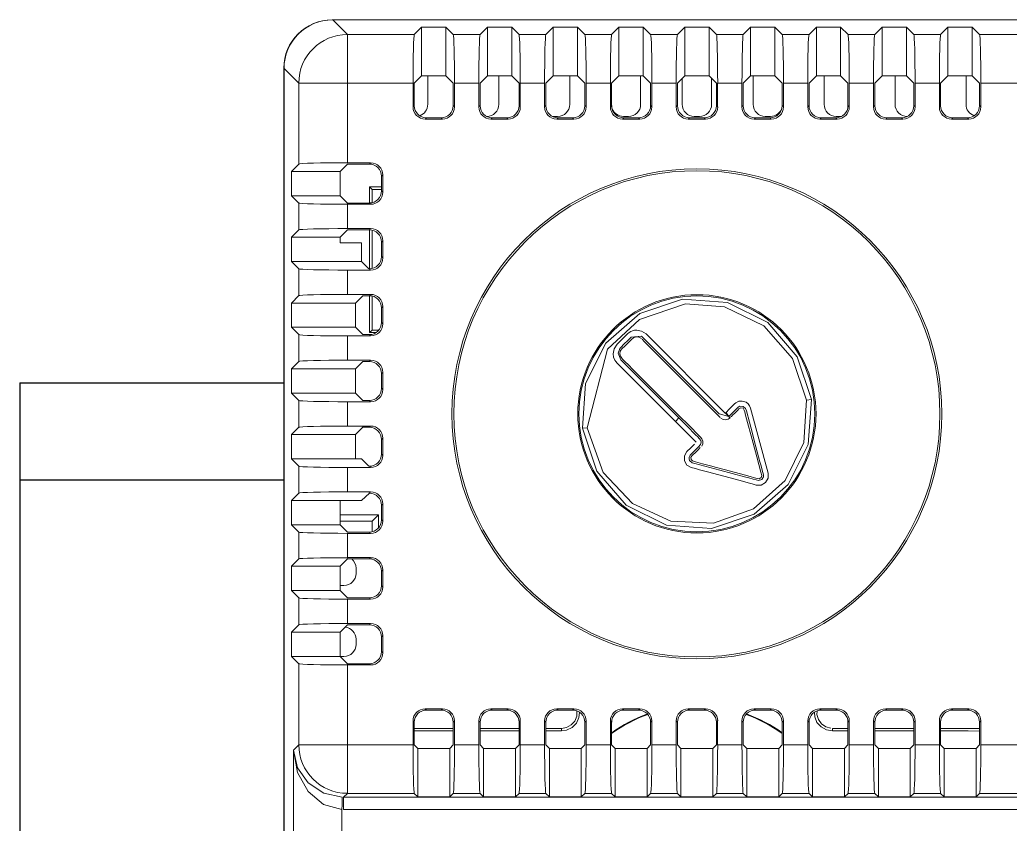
# Model space of a CAD drawing. Header units: millimetres. Extents: x -6000 to 26000, y -6000 to 26000.
# Drawn here: x 139.36 to 145.03, y -3657.71 to -3653.1 of the extents above; entities that cross this region are included whole.
import ezdxf

# ---------------------------------------------------------------- set-up
doc = ezdxf.new("R2010")
doc.units = ezdxf.units.MM
doc.header["$MEASUREMENT"] = 0
doc.layers.add('Чертеж и Рисунок_Ном._пера__21', color=7, linetype='Continuous', lineweight=30)
doc.layers.add('Чертеж и Рисунок_Ном._пера__7', color=7, linetype='Continuous', lineweight=15)

msp = doc.modelspace()

# ---------------------------------------------------------------- linework, layer by layer
at = {"layer": 'Чертеж и Рисунок_Ном._пера__21', "color": 7, "linetype": 'Continuous', "lineweight": 30}
for p, q in [((139.3572, -3655.1812), (140.8699, -3655.1812)), ((139.3572, -3655.1812), (139.3572, -3660.0497)), ((139.3572, -3655.7376), (140.8699, -3655.7376))]:
    msp.add_line(p, q, dxfattribs=at)
at = {"layer": 'Чертеж и Рисунок_Ном._пера__7', "color": 7, "linetype": 'Continuous', "lineweight": 15}
for p, q in [((141.148, -3653.1048), (141.1458, -3653.1048)), ((141.148, -3653.1048), (141.2319, -3653.1888)), ((145.3175, -3653.1048), (141.148, -3653.1048)), ((141.657, -3653.1467), (141.6149, -3653.1888)), ((141.657, -3653.1467), (141.657, -3653.4252)), ((141.657, -3653.1467), (141.7961, -3653.1467)), ((141.7961, -3653.4252), (141.7961, -3653.1467)), ((141.8382, -3653.1888), (141.7961, -3653.1467)), ((142.0335, -3653.1467), (141.9915, -3653.1888)), ((142.0335, -3653.1467), (142.0335, -3653.4252)), ((142.0335, -3653.1467), (142.1726, -3653.1467)), ((142.1726, -3653.4252), (142.1726, -3653.1467)), ((142.2147, -3653.1888), (142.1726, -3653.1467)), ((142.4101, -3653.1467), (142.368, -3653.1888)), ((142.4101, -3653.1467), (142.4101, -3653.4252)), ((142.4101, -3653.1467), (142.5492, -3653.1467)), ((142.5492, -3653.4252), (142.5492, -3653.1467)), ((142.5913, -3653.1888), (142.5492, -3653.1467)), ((142.7866, -3653.1467), (142.7446, -3653.1888)), ((142.7866, -3653.1467), (142.7866, -3653.4252)), ((142.7866, -3653.1467), (142.9257, -3653.1467)), ((142.9257, -3653.4252), (142.9257, -3653.1467)), ((142.9678, -3653.1888), (142.9257, -3653.1467)), ((143.1632, -3653.1467), (143.1211, -3653.1888)), ((143.1632, -3653.1467), (143.1632, -3653.4252)), ((143.1632, -3653.1467), (143.3023, -3653.1467)), ((143.3023, -3653.4252), (143.3023, -3653.1467)), ((143.3443, -3653.1888), (143.3023, -3653.1467)), ((143.5397, -3653.1467), (143.4977, -3653.1888)), ((143.5397, -3653.1467), (143.5397, -3653.4252)), ((143.5397, -3653.1467), (143.6788, -3653.1467)), ((143.6788, -3653.4252), (143.6788, -3653.1467)), ((143.7209, -3653.1888), (143.6788, -3653.1467)), ((143.9163, -3653.1467), (143.8742, -3653.1888)), ((143.9163, -3653.1467), (143.9163, -3653.4252)), ((143.9163, -3653.1467), (144.0554, -3653.1467)), ((144.0554, -3653.4252), (144.0554, -3653.1467)), ((144.0974, -3653.1888), (144.0554, -3653.1467)), ((144.2928, -3653.1467), (144.2508, -3653.1888)), ((144.2928, -3653.1467), (144.2928, -3653.4252)), ((144.2928, -3653.1467), (144.4319, -3653.1467)), ((144.4319, -3653.4252), (144.4319, -3653.1467)), ((144.474, -3653.1888), (144.4319, -3653.1467)), ((144.6694, -3653.1467), (144.6273, -3653.1888)), ((144.6694, -3653.1467), (144.6694, -3653.4252)), ((144.6694, -3653.1467), (144.8085, -3653.1467)), ((144.8085, -3653.4252), (144.8085, -3653.1467)), ((144.8505, -3653.1888), (144.8085, -3653.1467)), ((141.2319, -3653.1888), (141.2319, -3653.4669)), ((141.6149, -3653.1888), (141.2319, -3653.1888)), ((141.8382, -3653.1888), (141.9915, -3653.1888)), ((142.2147, -3653.1888), (142.368, -3653.1888)), ((142.5913, -3653.1888), (142.7446, -3653.1888)), ((142.9678, -3653.1888), (143.1211, -3653.1888)), ((143.3443, -3653.1888), (143.4977, -3653.1888)), ((143.7209, -3653.1888), (143.8742, -3653.1888)), ((144.0974, -3653.1888), (144.2508, -3653.1888)), ((144.474, -3653.1888), (144.6273, -3653.1888)), ((145.2335, -3653.1888), (144.8505, -3653.1888)), ((140.868, -3661.3121), (140.868, -3653.3827)), ((140.8699, -3653.3829), (140.9538, -3653.4669)), ((140.8699, -3653.3829), (140.8699, -3661.3082)), ((141.657, -3653.4252), (141.6151, -3653.4671)), ((141.657, -3653.4252), (141.7961, -3653.4252)), ((141.6925, -3653.5881), (141.6925, -3653.4252)), ((141.838, -3653.4671), (141.7961, -3653.4252)), ((142.0335, -3653.4252), (141.9917, -3653.4671)), ((142.0335, -3653.4252), (142.1726, -3653.4252)), ((142.0986, -3653.5881), (142.0986, -3653.4252)), ((142.2145, -3653.4671), (142.1726, -3653.4252)), ((142.4101, -3653.4252), (142.3682, -3653.4671)), ((142.4101, -3653.4252), (142.5492, -3653.4252)), ((142.5046, -3653.5881), (142.5046, -3653.4252)), ((142.5911, -3653.4671), (142.5492, -3653.4252)), ((142.7866, -3653.4252), (142.7447, -3653.4671)), ((142.7866, -3653.4252), (142.9257, -3653.4252)), ((142.9107, -3653.5881), (142.9107, -3653.4252)), ((142.9676, -3653.4671), (142.9257, -3653.4252)), ((143.1632, -3653.4252), (143.1213, -3653.4671)), ((143.1485, -3653.4399), (143.1485, -3653.5881)), ((143.1632, -3653.4252), (143.3023, -3653.4252)), ((143.3442, -3653.4671), (143.3023, -3653.4252)), ((143.3168, -3653.5881), (143.3168, -3653.4397)), ((143.5397, -3653.4252), (143.4978, -3653.4671)), ((143.5397, -3653.4252), (143.6788, -3653.4252)), ((143.5546, -3653.4252), (143.5546, -3653.5881)), ((143.7207, -3653.4671), (143.6788, -3653.4252)), ((143.9163, -3653.4252), (143.8744, -3653.4671)), ((143.9163, -3653.4252), (144.0554, -3653.4252)), ((143.9606, -3653.4252), (143.9606, -3653.5881)), ((144.0973, -3653.4671), (144.0554, -3653.4252)), ((144.2928, -3653.4252), (144.2509, -3653.4671)), ((144.2928, -3653.4252), (144.4319, -3653.4252)), ((144.3667, -3653.4252), (144.3667, -3653.5881)), ((144.4738, -3653.4671), (144.4319, -3653.4252)), ((144.6694, -3653.4252), (144.6275, -3653.4671)), ((144.6694, -3653.4252), (144.8085, -3653.4252)), ((144.7728, -3653.4252), (144.7728, -3653.5881)), ((144.8504, -3653.4671), (144.8085, -3653.4252)), ((140.9538, -3653.4669), (140.9538, -3653.9298)), ((140.9538, -3653.4669), (141.2319, -3653.4669)), ((141.6078, -3653.4669), (141.2319, -3653.4669)), ((141.2319, -3653.4669), (141.2319, -3653.9227)), ((141.6078, -3653.6029), (141.6078, -3653.4669)), ((141.6151, -3653.5957), (141.6151, -3653.4671)), ((141.838, -3653.4671), (141.838, -3653.5957)), ((141.8453, -3653.4669), (141.8453, -3653.6029)), ((141.8453, -3653.4669), (141.9844, -3653.4669)), ((141.9844, -3653.6029), (141.9844, -3653.4669)), ((141.9917, -3653.5957), (141.9917, -3653.4671)), ((142.2145, -3653.4671), (142.2145, -3653.5957)), ((142.2218, -3653.4669), (142.2218, -3653.6029)), ((142.2218, -3653.4669), (142.3609, -3653.4669)), ((142.3609, -3653.6029), (142.3609, -3653.4669)), ((142.3682, -3653.5957), (142.3682, -3653.4671)), ((142.5911, -3653.4671), (142.5911, -3653.5957)), ((142.5983, -3653.4669), (142.5983, -3653.6029)), ((142.5983, -3653.4669), (142.7375, -3653.4669)), ((142.7375, -3653.6029), (142.7375, -3653.4669)), ((142.7447, -3653.5957), (142.7447, -3653.4671)), ((142.9676, -3653.4671), (142.9676, -3653.5957)), ((142.9749, -3653.4669), (142.9749, -3653.6029)), ((142.9749, -3653.4669), (143.114, -3653.4669)), ((143.114, -3653.6029), (143.114, -3653.4669)), ((143.1213, -3653.5957), (143.1213, -3653.4671)), ((143.3442, -3653.4671), (143.3442, -3653.5957)), ((143.3514, -3653.4669), (143.3514, -3653.6029)), ((143.3514, -3653.4669), (143.4906, -3653.4669)), ((143.4906, -3653.6029), (143.4906, -3653.4669)), ((143.4978, -3653.5957), (143.4978, -3653.4671)), ((143.7207, -3653.4671), (143.7207, -3653.5957)), ((143.728, -3653.4669), (143.728, -3653.6029)), ((143.728, -3653.4669), (143.8671, -3653.4669)), ((143.8671, -3653.6029), (143.8671, -3653.4669)), ((143.8744, -3653.5957), (143.8744, -3653.4671)), ((144.0973, -3653.4671), (144.0973, -3653.5957)), ((144.1045, -3653.4669), (144.1045, -3653.6029)), ((144.1045, -3653.4669), (144.2437, -3653.4669)), ((144.2437, -3653.6029), (144.2437, -3653.4669)), ((144.2509, -3653.5957), (144.2509, -3653.4671)), ((144.4738, -3653.4671), (144.4738, -3653.5957)), ((144.4811, -3653.4669), (144.4811, -3653.6029)), ((144.4811, -3653.4669), (144.6202, -3653.4669)), ((144.6202, -3653.6029), (144.6202, -3653.4669)), ((144.6275, -3653.5957), (144.6275, -3653.4671)), ((144.8504, -3653.4671), (144.8504, -3653.5957)), ((145.2335, -3653.4669), (144.8576, -3653.4669)), ((144.8576, -3653.4669), (144.8576, -3653.6029)), ((141.6151, -3653.5957), (141.6078, -3653.6029)), ((141.8453, -3653.6029), (141.838, -3653.5957)), ((141.9917, -3653.5957), (141.9844, -3653.6029)), ((142.2218, -3653.6029), (142.2145, -3653.5957)), ((142.3682, -3653.5957), (142.3609, -3653.6029)), ((142.5983, -3653.6029), (142.5911, -3653.5957)), ((142.7447, -3653.5957), (142.7375, -3653.6029)), ((142.9749, -3653.6029), (142.9676, -3653.5957)), ((143.1213, -3653.5957), (143.114, -3653.6029)), ((143.3514, -3653.6029), (143.3442, -3653.5957)), ((143.4978, -3653.5957), (143.4906, -3653.6029)), ((143.728, -3653.6029), (143.7207, -3653.5957)), ((143.8744, -3653.5957), (143.8671, -3653.6029)), ((144.1045, -3653.6029), (144.0973, -3653.5957)), ((144.2509, -3653.5957), (144.2437, -3653.6029)), ((144.4811, -3653.6029), (144.4738, -3653.5957)), ((144.6275, -3653.5957), (144.6202, -3653.6029)), ((144.8576, -3653.6029), (144.8504, -3653.5957)), ((141.6846, -3653.6652), (141.6774, -3653.6725)), ((141.7685, -3653.6652), (141.6846, -3653.6652)), ((141.7757, -3653.6725), (141.7685, -3653.6652)), ((142.0612, -3653.6652), (142.0539, -3653.6725)), ((142.145, -3653.6652), (142.0612, -3653.6652)), ((142.1523, -3653.6725), (142.145, -3653.6652)), ((142.4061, -3653.6576), (142.4352, -3653.6576)), ((142.4377, -3653.6652), (142.4305, -3653.6725)), ((142.5215, -3653.6652), (142.4377, -3653.6652)), ((142.5288, -3653.6725), (142.5215, -3653.6652)), ((142.8143, -3653.6652), (142.807, -3653.6725)), ((142.8119, -3653.6576), (142.8412, -3653.6576)), ((142.8981, -3653.6652), (142.8143, -3653.6652)), ((142.9054, -3653.6725), (142.8981, -3653.6652)), ((143.1908, -3653.6652), (143.1835, -3653.6725)), ((143.2746, -3653.6652), (143.1908, -3653.6652)), ((143.218, -3653.6576), (143.2473, -3653.6576)), ((143.2819, -3653.6725), (143.2746, -3653.6652)), ((143.5674, -3653.6652), (143.5601, -3653.6725)), ((143.6512, -3653.6652), (143.5674, -3653.6652)), ((143.624, -3653.6576), (143.6534, -3653.6576)), ((143.6585, -3653.6725), (143.6512, -3653.6652)), ((143.9439, -3653.6652), (143.9366, -3653.6725)), ((144.0277, -3653.6652), (143.9439, -3653.6652)), ((144.035, -3653.6725), (144.0277, -3653.6652)), ((144.0301, -3653.6576), (144.0593, -3653.6576)), ((144.3205, -3653.6652), (144.3132, -3653.6725)), ((144.4043, -3653.6652), (144.3205, -3653.6652)), ((144.4116, -3653.6725), (144.4043, -3653.6652)), ((144.697, -3653.6652), (144.6897, -3653.6725)), ((144.7808, -3653.6652), (144.697, -3653.6652)), ((144.7881, -3653.6725), (144.7808, -3653.6652)), ((141.7757, -3653.6725), (141.6774, -3653.6725)), ((142.1523, -3653.6725), (142.0539, -3653.6725)), ((142.5288, -3653.6725), (142.4305, -3653.6725)), ((142.9054, -3653.6725), (142.807, -3653.6725)), ((143.2819, -3653.6725), (143.1835, -3653.6725)), ((143.6585, -3653.6725), (143.5601, -3653.6725)), ((144.035, -3653.6725), (143.9366, -3653.6725)), ((144.4116, -3653.6725), (144.3132, -3653.6725)), ((144.7881, -3653.6725), (144.6897, -3653.6725)), ((140.9538, -3653.9298), (140.9117, -3653.9719)), ((141.2331, -3653.93), (141.1908, -3653.9719)), ((141.2319, -3653.9227), (141.3652, -3653.9227)), ((141.2331, -3653.93), (141.358, -3653.93)), ((141.3652, -3653.9227), (141.358, -3653.93)), ((141.1908, -3653.9719), (140.9117, -3653.9719)), ((140.9117, -3654.111), (140.9117, -3653.9719)), ((141.1908, -3654.111), (141.1908, -3653.9719)), ((141.4348, -3653.9922), (141.4275, -3653.9995)), ((141.4275, -3653.9995), (141.4275, -3654.0833)), ((141.4348, -3653.9922), (141.4348, -3654.0906)), ((141.3585, -3654.0605), (141.4275, -3654.0605)), ((141.3585, -3654.1529), (141.3585, -3654.0605)), ((141.3731, -3654.075), (141.3585, -3654.0605)), ((140.9117, -3654.111), (140.9538, -3654.153)), ((140.9117, -3654.111), (141.1908, -3654.111)), ((141.1908, -3654.111), (141.2331, -3654.1529)), ((141.4275, -3654.075), (141.3731, -3654.075)), ((141.3731, -3654.075), (141.3731, -3654.1512)), ((141.4275, -3654.0833), (141.4348, -3654.0906)), ((140.9538, -3654.3064), (140.9538, -3654.153)), ((141.2319, -3654.2993), (141.2319, -3654.1601)), ((141.3652, -3654.1601), (141.2319, -3654.1601)), ((141.358, -3654.1529), (141.2331, -3654.1529)), ((141.358, -3654.1529), (141.3652, -3654.1601)), ((140.9538, -3654.3064), (140.9117, -3654.3484)), ((141.1908, -3654.3484), (140.9117, -3654.3484)), ((140.9117, -3654.4875), (140.9117, -3654.3484)), ((141.2331, -3654.3065), (141.1908, -3654.3484)), ((141.1908, -3654.3484), (141.1908, -3654.3806)), ((141.2319, -3654.2993), (141.3652, -3654.2993)), ((141.2331, -3654.3065), (141.358, -3654.3065)), ((141.3652, -3654.2993), (141.358, -3654.3065)), ((141.3585, -3654.5294), (141.3585, -3654.3065)), ((141.3731, -3654.3082), (141.3731, -3654.5278)), ((141.1908, -3654.3806), (141.3132, -3654.3806)), ((141.3132, -3654.4875), (141.3132, -3654.3806)), ((141.4348, -3654.3688), (141.4275, -3654.3761)), ((141.4275, -3654.3761), (141.4275, -3654.4599)), ((141.4348, -3654.3688), (141.4348, -3654.4672)), ((141.4275, -3654.4599), (141.4348, -3654.4672)), ((140.9117, -3654.4875), (140.9538, -3654.5296)), ((140.9117, -3654.4875), (141.3132, -3654.4875)), ((141.3132, -3654.4875), (141.3556, -3654.5294)), ((140.9538, -3654.6829), (140.9538, -3654.5296)), ((141.2319, -3654.6758), (141.2319, -3654.5367)), ((141.3652, -3654.5367), (141.2319, -3654.5367)), ((141.3556, -3654.5294), (141.3556, -3654.5294)), ((141.358, -3654.5294), (141.3652, -3654.5367)), ((140.9538, -3654.6829), (140.9117, -3654.725)), ((141.2319, -3654.6758), (141.3652, -3654.6758)), ((141.3204, -3654.6831), (141.2781, -3654.725)), ((141.3204, -3654.6831), (141.358, -3654.6831)), ((141.3652, -3654.6758), (141.358, -3654.6831)), ((141.3585, -3654.8945), (141.3585, -3654.6831)), ((141.3731, -3654.6847), (141.3731, -3654.88)), ((141.2781, -3654.725), (140.9117, -3654.725)), ((140.9117, -3654.8641), (140.9117, -3654.725)), ((141.2781, -3654.8641), (141.2781, -3654.725)), ((141.4348, -3654.7453), (141.4275, -3654.7526)), ((141.4348, -3654.7453), (141.4348, -3654.8437)), ((141.4275, -3654.7526), (141.4275, -3654.8364)), ((141.4275, -3654.8364), (141.4348, -3654.8437)), ((140.9117, -3654.8641), (140.9538, -3654.9061)), ((140.9117, -3654.8641), (141.2781, -3654.8641)), ((140.9538, -3655.0595), (140.9538, -3654.9061)), ((141.2319, -3655.0524), (141.2319, -3654.9132)), ((141.3652, -3654.9132), (141.2319, -3654.9132)), ((141.2781, -3654.8641), (141.3204, -3654.906)), ((141.358, -3654.906), (141.3204, -3654.906)), ((141.358, -3654.906), (141.3652, -3654.9132)), ((141.3731, -3654.88), (141.3585, -3654.8945)), ((141.3962, -3654.8945), (141.3585, -3654.8945)), ((141.3731, -3654.88), (141.4122, -3654.88)), ((142.7759, -3654.9614), (142.8347, -3654.9021)), ((142.9423, -3654.9021), (143.3946, -3655.3547)), ((140.9538, -3655.0595), (140.9117, -3655.1015)), ((141.2319, -3655.0524), (141.3652, -3655.0524)), ((141.3204, -3655.0596), (141.2781, -3655.1015)), ((141.3204, -3655.0596), (141.358, -3655.0596)), ((141.3652, -3655.0524), (141.358, -3655.0596)), ((143.1095, -3655.4021), (142.7759, -3655.0685)), ((141.2781, -3655.1015), (140.9117, -3655.1015)), ((140.9117, -3655.2406), (140.9117, -3655.1015)), ((141.2781, -3655.2406), (141.2781, -3655.1015)), ((141.4348, -3655.1219), (141.4275, -3655.1292)), ((141.4275, -3655.1292), (141.4275, -3655.213)), ((141.4348, -3655.1219), (141.4348, -3655.2203)), ((140.9117, -3655.2406), (140.9538, -3655.2827)), ((140.9117, -3655.2406), (141.2781, -3655.2406)), ((141.2781, -3655.2406), (141.3204, -3655.2825)), ((141.4275, -3655.213), (141.4348, -3655.2203)), ((140.9538, -3655.436), (140.9538, -3655.2827)), ((141.2319, -3655.4289), (141.2319, -3655.2898)), ((141.3652, -3655.2898), (141.2319, -3655.2898)), ((141.358, -3655.2825), (141.3204, -3655.2825)), ((141.358, -3655.2825), (141.3652, -3655.2898)), ((143.5401, -3655.3267), (143.6399, -3655.6991)), ((140.9538, -3655.436), (140.9117, -3655.4781)), ((141.2781, -3655.4781), (140.9117, -3655.4781)), ((140.9117, -3655.6172), (140.9117, -3655.4781)), ((141.2319, -3655.4289), (141.3652, -3655.4289)), ((141.3204, -3655.4362), (141.2781, -3655.4781)), ((141.2781, -3655.4781), (141.2781, -3655.6172)), ((141.3204, -3655.4362), (141.358, -3655.4362)), ((141.3652, -3655.4289), (141.358, -3655.4362)), ((141.4348, -3655.4984), (141.4275, -3655.5057)), ((141.4275, -3655.5057), (141.4275, -3655.5895)), ((141.4348, -3655.4984), (141.4348, -3655.5968)), ((141.4275, -3655.5895), (141.4348, -3655.5968)), ((140.9117, -3655.6172), (140.9538, -3655.6592)), ((140.9117, -3655.6172), (141.2781, -3655.6172)), ((141.3132, -3655.6172), (141.2781, -3655.6172)), ((141.3132, -3655.6172), (141.3556, -3655.6591)), ((140.9538, -3655.8125), (140.9538, -3655.6592)), ((141.2319, -3655.8055), (141.2319, -3655.6663)), ((141.3652, -3655.6663), (141.2319, -3655.6663)), ((141.3556, -3655.6591), (141.3556, -3655.6591)), ((141.358, -3655.6591), (141.3652, -3655.6663)), ((140.9538, -3655.8125), (140.9117, -3655.8546)), ((141.2319, -3655.8055), (141.3652, -3655.8055)), ((141.358, -3655.8127), (141.3132, -3655.8546)), ((141.3556, -3655.8127), (141.358, -3655.8127)), ((141.3652, -3655.8055), (141.358, -3655.8127)), ((141.1908, -3655.8546), (140.9117, -3655.8546)), ((140.9117, -3655.9937), (140.9117, -3655.8546)), ((141.1908, -3655.8546), (141.3132, -3655.8546)), ((141.1908, -3655.9937), (141.1908, -3655.8546)), ((141.4348, -3655.875), (141.4275, -3655.8822)), ((141.4348, -3655.875), (141.4348, -3655.9733)), ((141.1908, -3655.936), (141.4103, -3655.936)), ((141.4103, -3655.936), (141.3739, -3655.9724)), ((141.4103, -3655.936), (141.4103, -3656.0118)), ((141.4275, -3655.8822), (141.4275, -3655.9661)), ((140.9117, -3655.9937), (141.1908, -3655.9937)), ((140.9117, -3655.9937), (140.9538, -3656.0358)), ((141.1908, -3655.9724), (141.3739, -3655.9724)), ((141.1908, -3655.9937), (141.2331, -3656.0356)), ((141.3739, -3655.9724), (141.3739, -3656.0338)), ((141.4275, -3655.9661), (141.4348, -3655.9733)), ((140.9538, -3656.1891), (140.9538, -3656.0358)), ((141.2319, -3656.182), (141.2319, -3656.0429)), ((141.3652, -3656.0429), (141.2319, -3656.0429)), ((141.358, -3656.0356), (141.2331, -3656.0356)), ((141.358, -3656.0356), (141.3652, -3656.0429)), ((140.9538, -3656.1891), (140.9117, -3656.2312)), ((141.2331, -3656.1893), (141.1908, -3656.2312)), ((141.2319, -3656.182), (141.3652, -3656.182)), ((141.2331, -3656.1893), (141.358, -3656.1893)), ((141.3652, -3656.182), (141.358, -3656.1893)), ((141.1908, -3656.2312), (140.9117, -3656.2312)), ((140.9117, -3656.3703), (140.9117, -3656.2312)), ((141.1908, -3656.3703), (141.1908, -3656.2312)), ((141.2817, -3656.2717), (141.2817, -3656.2424)), ((141.4348, -3656.2515), (141.4275, -3656.2588)), ((141.4275, -3656.2588), (141.4275, -3656.3426)), ((141.4348, -3656.2515), (141.4348, -3656.3499)), ((140.9117, -3656.3703), (140.9538, -3656.4123)), ((140.9117, -3656.3703), (141.1908, -3656.3703)), ((141.2122, -3656.3412), (141.1908, -3656.3412)), ((141.1908, -3656.3703), (141.2331, -3656.4121)), ((141.4275, -3656.3426), (141.4348, -3656.3499)), ((140.9538, -3656.5656), (140.9538, -3656.4123)), ((141.2319, -3656.5585), (141.2319, -3656.4194)), ((141.3652, -3656.4194), (141.2319, -3656.4194)), ((141.358, -3656.4121), (141.2331, -3656.4121)), ((141.358, -3656.4121), (141.3652, -3656.4194)), ((141.2319, -3656.5585), (141.3652, -3656.5585)), ((141.3652, -3656.5585), (141.358, -3656.5658)), ((140.9538, -3656.5656), (140.9117, -3656.6077)), ((141.1908, -3656.6077), (140.9117, -3656.6077)), ((140.9117, -3656.7468), (140.9117, -3656.6077)), ((141.2331, -3656.5658), (141.1908, -3656.6077)), ((141.1908, -3656.7468), (141.1908, -3656.6077)), ((141.2331, -3656.5658), (141.358, -3656.5658)), ((141.2817, -3656.6778), (141.2817, -3656.6484)), ((141.4348, -3656.6281), (141.4275, -3656.6353)), ((141.4275, -3656.6353), (141.4275, -3656.7192)), ((141.4348, -3656.6281), (141.4348, -3656.7264)), ((141.4275, -3656.7192), (141.4348, -3656.7264)), ((140.9117, -3656.7468), (140.9538, -3656.7889)), ((140.9117, -3656.7468), (141.1908, -3656.7468)), ((140.9538, -3656.7889), (140.9538, -3657.2523)), ((141.1908, -3656.7468), (141.2331, -3656.7887)), ((141.2122, -3656.7472), (141.1912, -3656.7472)), ((141.358, -3656.7887), (141.2331, -3656.7887)), ((141.358, -3656.7887), (141.3652, -3656.796)), ((141.2319, -3656.796), (141.2319, -3657.2523)), ((141.3652, -3656.796), (141.2319, -3656.796)), ((141.6774, -3657.0467), (141.7757, -3657.0467)), ((141.6774, -3657.0467), (141.6846, -3657.054)), ((141.7685, -3657.054), (141.6846, -3657.054)), ((141.7685, -3657.054), (141.7757, -3657.0467)), ((142.0539, -3657.0467), (142.1523, -3657.0467)), ((142.0539, -3657.0467), (142.0612, -3657.054)), ((142.145, -3657.054), (142.0612, -3657.054)), ((142.145, -3657.054), (142.1523, -3657.0467)), ((142.4305, -3657.0467), (142.5288, -3657.0467)), ((142.4305, -3657.0467), (142.4377, -3657.054)), ((142.5215, -3657.054), (142.4377, -3657.054)), ((142.5215, -3657.054), (142.5288, -3657.0467)), ((142.807, -3657.0467), (142.9054, -3657.0467)), ((142.807, -3657.0467), (142.8143, -3657.054)), ((142.8981, -3657.054), (142.8143, -3657.054)), ((142.8981, -3657.054), (142.9054, -3657.0467)), ((143.1835, -3657.0467), (143.2819, -3657.0467)), ((143.1835, -3657.0467), (143.1908, -3657.054)), ((143.2746, -3657.054), (143.1908, -3657.054)), ((143.2746, -3657.054), (143.2819, -3657.0467)), ((143.5601, -3657.0467), (143.6585, -3657.0467)), ((143.5601, -3657.0467), (143.5674, -3657.054)), ((143.6512, -3657.054), (143.5674, -3657.054)), ((143.6512, -3657.054), (143.6585, -3657.0467)), ((143.9366, -3657.0467), (144.035, -3657.0467)), ((143.9366, -3657.0467), (143.9439, -3657.054)), ((144.0277, -3657.054), (143.9439, -3657.054)), ((144.0277, -3657.054), (144.035, -3657.0467)), ((144.3132, -3657.0467), (144.4116, -3657.0467)), ((144.3132, -3657.0467), (144.3205, -3657.054)), ((144.4043, -3657.054), (144.3205, -3657.054)), ((144.4043, -3657.054), (144.4116, -3657.0467)), ((144.6897, -3657.0467), (144.7881, -3657.0467)), ((144.6897, -3657.0467), (144.697, -3657.054)), ((144.7808, -3657.054), (144.697, -3657.054)), ((144.7808, -3657.054), (144.7881, -3657.0467)), ((141.6078, -3657.1162), (141.6078, -3657.2523)), ((141.6078, -3657.1162), (141.6151, -3657.1235)), ((141.6151, -3657.1235), (141.6151, -3657.2529)), ((141.838, -3657.1235), (141.8453, -3657.1162)), ((141.838, -3657.2529), (141.838, -3657.1235)), ((141.8453, -3657.2523), (141.8453, -3657.1162)), ((141.9844, -3657.1162), (141.9844, -3657.2523)), ((141.9844, -3657.1162), (141.9917, -3657.1235)), ((141.9917, -3657.1235), (141.9917, -3657.2529)), ((142.2145, -3657.1235), (142.2218, -3657.1162)), ((142.2145, -3657.2529), (142.2145, -3657.1235)), ((142.2218, -3657.2523), (142.2218, -3657.1162)), ((142.3609, -3657.1162), (142.3609, -3657.2523)), ((142.3609, -3657.1162), (142.3682, -3657.1235)), ((142.3682, -3657.1235), (142.3682, -3657.2529)), ((142.5911, -3657.1235), (142.5983, -3657.1162)), ((142.5911, -3657.2529), (142.5911, -3657.1235)), ((142.5983, -3657.2523), (142.5983, -3657.1162)), ((142.7375, -3657.1162), (142.7375, -3657.2523)), ((142.7375, -3657.1162), (142.7447, -3657.1235)), ((142.7447, -3657.1235), (142.7447, -3657.2529)), ((142.9676, -3657.1235), (142.9749, -3657.1162)), ((142.9676, -3657.2529), (142.9676, -3657.1235)), ((142.9749, -3657.2523), (142.9749, -3657.1162)), ((143.114, -3657.1162), (143.114, -3657.2523)), ((143.114, -3657.1162), (143.1213, -3657.1235)), ((143.1213, -3657.1235), (143.1213, -3657.2529)), ((143.3442, -3657.1235), (143.3514, -3657.1162)), ((143.3442, -3657.2529), (143.3442, -3657.1235)), ((143.3514, -3657.2523), (143.3514, -3657.1162)), ((143.4906, -3657.1162), (143.4906, -3657.2523)), ((143.4906, -3657.1162), (143.4978, -3657.1235)), ((143.4978, -3657.1235), (143.4978, -3657.2529)), ((143.7207, -3657.1235), (143.728, -3657.1162)), ((143.7207, -3657.2529), (143.7207, -3657.1235)), ((143.728, -3657.2523), (143.728, -3657.1162)), ((143.8671, -3657.1162), (143.8671, -3657.2523)), ((143.8671, -3657.1162), (143.8744, -3657.1235)), ((143.8744, -3657.1235), (143.8744, -3657.2529)), ((144.0973, -3657.1235), (144.1045, -3657.1162)), ((144.0973, -3657.2529), (144.0973, -3657.1235)), ((144.1045, -3657.2523), (144.1045, -3657.1162)), ((144.2437, -3657.1162), (144.2437, -3657.2523)), ((144.2437, -3657.1162), (144.2509, -3657.1235)), ((144.2509, -3657.1235), (144.2509, -3657.2529)), ((144.4738, -3657.1235), (144.4811, -3657.1162)), ((144.4738, -3657.2529), (144.4738, -3657.1235)), ((144.4811, -3657.2523), (144.4811, -3657.1162)), ((144.6202, -3657.1162), (144.6202, -3657.2523)), ((144.6202, -3657.1162), (144.6275, -3657.1235)), ((144.6275, -3657.1235), (144.6275, -3657.2529)), ((144.8504, -3657.1235), (144.8576, -3657.1162)), ((144.8504, -3657.2529), (144.8504, -3657.1235)), ((144.8576, -3657.2523), (144.8576, -3657.1162)), ((141.838, -3657.1735), (141.6151, -3657.1735)), ((141.9917, -3657.1589), (142.2145, -3657.1589)), ((142.2145, -3657.1735), (141.9917, -3657.1735)), ((142.3682, -3657.1589), (142.4571, -3657.1589)), ((142.4469, -3657.1735), (142.3682, -3657.1735)), ((142.4571, -3657.1735), (142.4469, -3657.1735)), ((142.4571, -3657.1589), (142.4571, -3657.1735)), ((144.0084, -3657.1589), (144.0084, -3657.1735)), ((144.0084, -3657.1589), (144.0973, -3657.1589)), ((144.0186, -3657.1735), (144.0084, -3657.1735)), ((144.0973, -3657.1735), (144.0186, -3657.1735)), ((144.2509, -3657.1589), (144.4738, -3657.1589)), ((144.4738, -3657.1735), (144.2509, -3657.1735)), ((144.6275, -3657.1589), (144.8504, -3657.1589)), ((140.9538, -3657.2523), (140.9229, -3657.2832)), ((140.9229, -3657.2832), (140.9229, -3661.2552)), ((141.2319, -3657.2523), (140.9538, -3657.2523)), ((141.6078, -3657.2523), (141.2319, -3657.2523)), ((141.2319, -3657.2523), (141.2319, -3657.5304)), ((141.6151, -3657.2529), (141.6351, -3657.2729)), ((141.6351, -3657.2729), (141.6351, -3657.5506)), ((141.8179, -3657.2729), (141.6351, -3657.2729)), ((141.8179, -3657.2729), (141.838, -3657.2529)), ((141.8179, -3657.5506), (141.8179, -3657.2729)), ((141.8453, -3657.2523), (141.9844, -3657.2523)), ((141.9917, -3657.2529), (142.0117, -3657.2729)), ((142.0117, -3657.2729), (142.0117, -3657.5506)), ((142.1945, -3657.2729), (142.0117, -3657.2729)), ((142.1945, -3657.2729), (142.2145, -3657.2529)), ((142.1945, -3657.5506), (142.1945, -3657.2729)), ((142.2218, -3657.2523), (142.3609, -3657.2523)), ((142.3682, -3657.2529), (142.3882, -3657.2729)), ((142.3882, -3657.2729), (142.3882, -3657.5506)), ((142.571, -3657.2729), (142.3882, -3657.2729)), ((142.571, -3657.2729), (142.5911, -3657.2529)), ((142.571, -3657.5506), (142.571, -3657.2729)), ((142.5983, -3657.2523), (142.7375, -3657.2523)), ((142.7447, -3657.2529), (142.7648, -3657.2729)), ((142.7648, -3657.2729), (142.7648, -3657.5506)), ((142.9476, -3657.2729), (142.7648, -3657.2729)), ((142.9476, -3657.2729), (142.9676, -3657.2529)), ((142.9476, -3657.5506), (142.9476, -3657.2729)), ((142.9749, -3657.2523), (143.114, -3657.2523)), ((143.1213, -3657.2529), (143.1413, -3657.2729)), ((143.1413, -3657.2729), (143.1413, -3657.5506)), ((143.3241, -3657.2729), (143.1413, -3657.2729)), ((143.3241, -3657.2729), (143.3442, -3657.2529)), ((143.3241, -3657.5506), (143.3241, -3657.2729)), ((143.3514, -3657.2523), (143.4906, -3657.2523)), ((143.4978, -3657.2529), (143.5179, -3657.2729)), ((143.5179, -3657.2729), (143.5179, -3657.5506)), ((143.7007, -3657.2729), (143.5179, -3657.2729)), ((143.7007, -3657.2729), (143.7207, -3657.2529)), ((143.7007, -3657.5506), (143.7007, -3657.2729)), ((143.728, -3657.2523), (143.8671, -3657.2523)), ((143.8744, -3657.2529), (143.8944, -3657.2729)), ((143.8944, -3657.2729), (143.8944, -3657.5506)), ((144.0772, -3657.2729), (143.8944, -3657.2729)), ((144.0772, -3657.2729), (144.0973, -3657.2529)), ((144.0772, -3657.5506), (144.0772, -3657.2729)), ((144.1045, -3657.2523), (144.2437, -3657.2523)), ((144.2509, -3657.2529), (144.271, -3657.2729)), ((144.271, -3657.2729), (144.271, -3657.5506)), ((144.4538, -3657.2729), (144.271, -3657.2729)), ((144.4538, -3657.2729), (144.4738, -3657.2529)), ((144.4538, -3657.5506), (144.4538, -3657.2729)), ((144.4811, -3657.2523), (144.6202, -3657.2523)), ((144.6275, -3657.2529), (144.6475, -3657.2729)), ((144.6475, -3657.2729), (144.6475, -3657.5506)), ((144.8303, -3657.2729), (144.6475, -3657.2729)), ((144.8303, -3657.2729), (144.8504, -3657.2529)), ((144.8303, -3657.5506), (144.8303, -3657.2729)), ((145.2335, -3657.2523), (144.8576, -3657.2523)), ((141.2319, -3657.5304), (141.2098, -3657.5524)), ((141.2098, -3657.5524), (145.2556, -3657.5524)), ((141.2098, -3657.622), (141.2098, -3657.5524)), ((141.2319, -3657.5304), (141.6149, -3657.5304)), ((141.6149, -3657.5304), (141.6351, -3657.5506)), ((141.8179, -3657.5506), (141.6351, -3657.5506)), ((141.8179, -3657.5506), (141.8382, -3657.5304)), ((141.9915, -3657.5304), (141.8382, -3657.5304)), ((141.9915, -3657.5304), (142.0117, -3657.5506)), ((142.1945, -3657.5506), (142.0117, -3657.5506)), ((142.1945, -3657.5506), (142.2147, -3657.5304)), ((142.368, -3657.5304), (142.2147, -3657.5304)), ((142.368, -3657.5304), (142.3882, -3657.5506)), ((142.571, -3657.5506), (142.3882, -3657.5506)), ((142.571, -3657.5506), (142.5913, -3657.5304)), ((142.7446, -3657.5304), (142.5913, -3657.5304)), ((142.7446, -3657.5304), (142.7648, -3657.5506)), ((142.9476, -3657.5506), (142.7648, -3657.5506)), ((142.9476, -3657.5506), (142.9678, -3657.5304)), ((143.1211, -3657.5304), (142.9678, -3657.5304)), ((143.1211, -3657.5304), (143.1413, -3657.5506)), ((143.3241, -3657.5506), (143.1413, -3657.5506)), ((143.3241, -3657.5506), (143.3443, -3657.5304)), ((143.4977, -3657.5304), (143.3443, -3657.5304)), ((143.4977, -3657.5304), (143.5179, -3657.5506)), ((143.7007, -3657.5506), (143.5179, -3657.5506)), ((143.7007, -3657.5506), (143.7209, -3657.5304)), ((143.8742, -3657.5304), (143.7209, -3657.5304)), ((143.8742, -3657.5304), (143.8944, -3657.5506)), ((144.0772, -3657.5506), (143.8944, -3657.5506)), ((144.0772, -3657.5506), (144.0974, -3657.5304)), ((144.2508, -3657.5304), (144.0974, -3657.5304)), ((144.2508, -3657.5304), (144.271, -3657.5506)), ((144.4538, -3657.5506), (144.271, -3657.5506)), ((144.4538, -3657.5506), (144.474, -3657.5304)), ((144.6273, -3657.5304), (144.474, -3657.5304)), ((144.6273, -3657.5304), (144.6475, -3657.5506)), ((144.8303, -3657.5506), (144.6475, -3657.5506)), ((144.8303, -3657.5506), (144.8505, -3657.5304)), ((144.8505, -3657.5304), (145.2335, -3657.5304)), ((141.201, -3661.2552), (141.201, -3657.6219)), ((141.2098, -3657.622), (145.2556, -3657.622))]:
    msp.add_line(p, q, dxfattribs=at)
at = {"layer": 'Чертеж и Рисунок_Ном._пера__7', "color": 7, "linetype": 'Continuous', "lineweight": 15, "flags": 128}
for points in [[(142.5775, -3655.4419), (142.5958, -3655.1848), (142.711, -3654.9543), (142.9056, -3654.7855), (143.1501, -3654.704), (143.4072, -3654.7222), (143.6376, -3654.8375), (143.8065, -3655.0322), (143.888, -3655.2767)], [(142.6051, -3655.4383), (142.7206, -3654.9882), (142.9043, -3654.8185), (143.1675, -3654.73), (143.3897, -3654.7464), (143.6151, -3654.8552), (143.7806, -3655.0429), (143.8604, -3655.2801)], [(143.1291, -3655.3825), (142.8579, -3655.1113), (142.8117, -3655.065), (142.804, -3655.0573), (142.7967, -3655.0501), (142.7816, -3655.0116), (142.7912, -3654.986), (142.8036, -3654.973), (142.8113, -3654.9652), (142.8422, -3654.934), (142.8563, -3654.9202), (142.9146, -3654.9157), (142.9345, -3654.9337), (142.9655, -3654.965), (143.298, -3655.298), (143.3524, -3655.352), (143.3602, -3655.3598), (143.4152, -3655.3745)], [(142.8347, -3654.9021), (142.8443, -3654.8945), (142.8539, -3654.8885), (142.8635, -3654.8842), (142.8757, -3654.8811), (142.8885, -3654.88), (142.9163, -3654.8855), (142.9423, -3654.9021)], [(142.7759, -3655.0685), (142.7691, -3655.0606), (142.7635, -3655.0523), (142.756, -3655.0345), (142.7534, -3655.015), (142.7589, -3654.9867), (142.7759, -3654.9614)], [(142.8597, -3654.9313), (142.8524, -3654.9386), (142.8234, -3654.9677), (142.8161, -3654.9749), (142.8088, -3654.9822), (142.8013, -3654.9898), (142.7942, -3655.0013), (142.7917, -3655.0156), (142.7947, -3655.0297), (142.8021, -3655.0409), (142.8094, -3655.0483), (142.824, -3655.0629), (142.8385, -3655.0774), (142.8676, -3655.1065), (142.8967, -3655.1356), (142.9677, -3655.2066), (143.1294, -3655.3683), (143.1876, -3655.4265), (143.2458, -3655.4847), (143.253, -3655.4919)], [(142.9149, -3654.9289), (142.8971, -3654.9192), (142.8825, -3654.9187), (142.8692, -3654.9235), (142.8597, -3654.9313)], [(143.3662, -3655.3802), (143.3563, -3655.3703), (143.3403, -3655.3544), (143.3113, -3655.3253), (143.2822, -3655.2962), (143.224, -3655.2381), (143.1658, -3655.1799), (143.0495, -3655.0635), (142.9331, -3654.9472), (142.9186, -3654.9326)], [(143.888, -3655.2767), (143.8697, -3655.5337), (143.7544, -3655.7641), (143.5597, -3655.933), (143.3153, -3656.0144), (143.0583, -3655.9962), (142.8278, -3655.8809), (142.659, -3655.6862), (142.5775, -3655.4418)], [(143.8604, -3655.2801), (143.8439, -3655.5226), (143.7372, -3655.741), (143.5559, -3655.9031), (143.327, -3655.9848), (143.0841, -3655.9741), (142.8632, -3655.8727), (142.6969, -3655.6954), (142.6051, -3655.4384)], [(143.3955, -3655.3548), (143.4216, -3655.3286), (143.4348, -3655.3154), (143.4482, -3655.3021)], [(143.4482, -3655.3021), (143.4562, -3655.2955), (143.4732, -3655.2874), (143.4915, -3655.2858), (143.5142, -3655.2928), (143.5256, -3655.3015), (143.5342, -3655.3126), (143.5401, -3655.3267)], [(143.888, -3655.2767), (143.8604, -3655.2801)], [(143.4695, -3655.3203), (143.4783, -3655.3153), (143.4981, -3655.3162), (143.5113, -3655.3288), (143.5155, -3655.3423), (143.5329, -3655.4073), (143.548, -3655.4637), (143.5631, -3655.52), (143.5782, -3655.5763), (143.5933, -3655.6328), (143.5998, -3655.657), (143.6063, -3655.6813), (143.6098, -3655.6944), (143.6133, -3655.7075), (143.613, -3655.7203), (143.6041, -3655.7342), (143.5856, -3655.7404), (143.572, -3655.7374), (143.555, -3655.7328), (143.5297, -3655.7261), (143.5044, -3655.7193), (143.3632, -3655.6814), (143.2206, -3655.6432), (143.2053, -3655.639), (143.1909, -3655.6269), (143.1876, -3655.6172), (143.1882, -3655.6068), (143.1942, -3655.5956), (143.2025, -3655.5872), (143.2176, -3655.572), (143.2326, -3655.5571), (143.2413, -3655.5483), (143.2527, -3655.5355), (143.2563, -3655.5214), (143.2545, -3655.5114), (143.2463, -3655.4997), (143.2372, -3655.4905), (143.225, -3655.4783), (143.1772, -3655.4306), (143.1291, -3655.3825)], [(143.2519, -3655.5522), (143.2374, -3655.5667), (143.2266, -3655.5775), (143.2083, -3655.5958), (143.1986, -3655.6079), (143.1989, -3655.62), (143.2075, -3655.6289), (143.2254, -3655.6339), (143.2652, -3655.6446), (143.3097, -3655.6565), (143.3446, -3655.6659), (143.4241, -3655.6872), (143.5036, -3655.7085), (143.5381, -3655.7177), (143.5629, -3655.7244), (143.5778, -3655.7284), (143.589, -3655.7301), (143.5997, -3655.7242), (143.6037, -3655.7126), (143.5986, -3655.6919), (143.5755, -3655.6057), (143.5542, -3655.5262), (143.5116, -3655.3673), (143.5063, -3655.3474), (143.5036, -3655.3375), (143.4966, -3655.327), (143.4848, -3655.3242), (143.4733, -3655.3308), (143.4661, -3655.3381), (143.4515, -3655.3526), (143.437, -3655.3671), (143.4297, -3655.3744)], [(143.3955, -3655.3548), (143.4152, -3655.3745)], [(143.4297, -3655.3744), (143.4188, -3655.3799), (143.4021, -3655.3557)], [(143.4152, -3655.3745), (143.4362, -3655.3535), (143.4574, -3655.3323), (143.4695, -3655.3203)], [(143.1291, -3655.3825), (143.1095, -3655.4021)], [(143.2285, -3655.5207), (143.2145, -3655.507), (143.1748, -3655.4674), (143.1095, -3655.4021)], [(143.4224, -3655.3817), (143.4112, -3655.3895), (143.3969, -3655.393), (143.3822, -3655.3908), (143.37, -3655.3839)], [(142.6051, -3655.4383), (142.5775, -3655.4418)], [(143.1756, -3655.5747), (143.1975, -3655.5531), (143.2067, -3655.5438), (143.2185, -3655.5319)], [(143.253, -3655.4919), (143.261, -3655.5015), (143.266, -3655.5152), (143.2656, -3655.5301), (143.2599, -3655.5433)], [(143.2003, -3655.6664), (143.1756, -3655.6523), (143.1613, -3655.6277), (143.1613, -3655.5993), (143.1756, -3655.5747)], [(143.5726, -3655.7663), (143.5493, -3655.7601), (143.5261, -3655.7539), (143.4795, -3655.7414), (143.3865, -3655.7164), (143.2934, -3655.6914), (143.2468, -3655.6789), (143.2236, -3655.6727), (143.2003, -3655.6664)], [(143.6399, -3655.6991), (143.6403, -3655.7276), (143.6259, -3655.7523), (143.6012, -3655.7665), (143.5726, -3655.7663)], [(142.4571, -3657.1589), (142.4868, -3657.1539), (142.5131, -3657.1393), (142.5332, -3657.1168), (142.5446, -3657.0889), (142.5461, -3657.0605)], [(142.5606, -3657.0676), (142.5576, -3657.0969), (142.5428, -3657.1287), (142.5183, -3657.1537), (142.4868, -3657.1692), (142.4571, -3657.1735)], [(144.0084, -3657.1735), (143.9739, -3657.1676), (143.9432, -3657.1506), (143.9199, -3657.1245), (143.9066, -3657.0921), (143.9047, -3657.0677)], [(143.9203, -3657.0603), (143.9192, -3657.0796), (143.9277, -3657.1085), (143.9453, -3657.133), (143.9699, -3657.1503), (143.999, -3657.1584)], [(141.6151, -3657.16), (141.6629, -3657.1589), (141.838, -3657.1589)], [(144.8504, -3657.175), (144.7847, -3657.1735), (144.6275, -3657.1735)], [(140.9229, -3657.2832), (140.9467, -3657.3846), (141.0081, -3657.4711), (141.0978, -3657.5299), (141.2027, -3657.5524)], [(141.201, -3657.6219), (141.0962, -3657.5936), (141.0068, -3657.5196), (140.9461, -3657.4108), (140.9229, -3657.2832)], [(141.2027, -3657.5524), (141.2022, -3657.5734), (141.2016, -3657.5966), (141.201, -3657.6219)]]:
    msp.add_lwpolyline(points, dxfattribs=at)
at = {"layer": 'Чертеж и Рисунок_Ном._пера__7', "color": 7, "linetype": 'Continuous', "lineweight": 15}
for radius in [1.402, 1.391, 0.6816, 0.6754]:
    msp.add_circle((143.2327, -3655.3592), radius, dxfattribs=at)
for centre, radius, start, end in [((141.2321, -3653.4671), 0.2783, 90.0461, 179.9539), ((143.2327, -3657.8652), 0.8382, 109.769, 125.6019), ((143.2327, -3657.8652), 0.8346, 109.6715, 125.7813), ((143.2327, -3657.8652), 0.8346, 54.2187, 70.3285), ((143.2327, -3657.8652), 0.8382, 54.3981, 70.231), ((141.2321, -3657.252), 0.2783, 180.0461, 269.9539)]:
    msp.add_arc(centre, radius, start, end, dxfattribs=at)
for centre, major_axis, ratio, start_param, end_param in [((141.1466, -3653.3834), (0.1973, -0.1973), 0.997265, 2.360303, 3.922882), ((141.1481, -3653.3831), (-0.1969, 0.1969), 0.999315, 5.498815, 7.067556), ((141.6151, -3653.4669), (0, 0.2782), 0.026186, 0.02618, 1.570796), ((141.838, -3653.4669), (0, 0.2782), 0.026186, 4.712389, 6.257005), ((141.9917, -3653.4669), (0, 0.2782), 0.026186, 0.02618, 1.570796), ((142.2145, -3653.4669), (0, 0.2782), 0.026186, 4.712389, 6.257005), ((142.3682, -3653.4669), (0, 0.2782), 0.026186, 0.02618, 1.570796), ((142.5911, -3653.4669), (0, 0.2782), 0.026186, 4.712389, 6.257005), ((142.7448, -3653.4669), (0, 0.2782), 0.026186, 0.02618, 1.570796), ((142.9676, -3653.4669), (0, 0.2782), 0.026186, 4.712389, 6.257005), ((143.1213, -3653.4669), (0, 0.2782), 0.026186, 0.02618, 1.570796), ((143.3442, -3653.4669), (0, 0.2782), 0.026186, 4.712389, 6.257005), ((143.4979, -3653.4669), (0, 0.2782), 0.026186, 0.02618, 1.570796), ((143.7207, -3653.4669), (0, 0.2782), 0.026186, 4.712389, 6.257005), ((143.8744, -3653.4669), (0, 0.2782), 0.026186, 0.02618, 1.570796), ((144.0972, -3653.4669), (0, 0.2782), 0.026186, 4.712389, 6.257005), ((144.2509, -3653.4669), (0, 0.2782), 0.026186, 0.02618, 1.570796), ((144.4738, -3653.4669), (0, 0.2782), 0.026186, 4.712389, 6.257005), ((144.6275, -3653.4669), (0, 0.2782), 0.026186, 0.02618, 1.570796), ((144.8503, -3653.4669), (0, 0.2782), 0.026186, 4.712389, 6.257005), ((141.6774, -3653.6029), (-0.0492, -0.0492), 0.999315, 5.498815, 7.067556), ((141.6847, -3653.5956), (-0.0492, -0.0492), 0.999315, 5.498815, 7.067556), ((141.6228, -3653.5879), (0.0493, -0.0493), 0.997265, 5.84084, 7.064475), ((141.7684, -3653.5956), (-0.0492, 0.0492), 0.999315, 2.357222, 3.925963), ((141.7757, -3653.6029), (-0.0492, 0.0492), 0.999315, 2.357222, 3.925963), ((142.054, -3653.6029), (-0.0492, -0.0492), 0.999315, 5.498815, 7.067556), ((142.0612, -3653.5956), (-0.0492, -0.0492), 0.999315, 5.498815, 7.067556), ((142.0289, -3653.5879), (-0.0493, 0.0493), 0.997265, 2.360303, 3.922882), ((142.145, -3653.5956), (-0.0492, 0.0492), 0.999315, 2.357222, 3.925963), ((142.1522, -3653.6029), (-0.0492, 0.0492), 0.999315, 2.357222, 3.925963), ((142.4305, -3653.6029), (-0.0492, -0.0492), 0.999315, 5.498815, 7.067556), ((142.4378, -3653.5956), (-0.0492, -0.0492), 0.999315, 5.498815, 7.067556), ((142.435, -3653.5879), (0.0493, -0.0493), 0.997265, 5.501896, 7.064475), ((142.5215, -3653.5956), (-0.0492, 0.0492), 0.999315, 2.357222, 3.925963), ((142.5288, -3653.6029), (-0.0492, 0.0492), 0.999315, 2.357222, 3.925963), ((142.807, -3653.6029), (-0.0492, -0.0492), 0.999315, 5.498815, 7.067556), ((142.8143, -3653.5956), (-0.0492, -0.0492), 0.999315, 5.498815, 7.067556), ((142.8121, -3653.5879), (0.0493, 0.0493), 0.997265, 2.714286, 3.922882), ((142.841, -3653.5879), (0.0493, -0.0493), 0.997265, 5.501896, 7.064475), ((142.898, -3653.5956), (-0.0492, 0.0492), 0.999315, 2.357222, 3.925963), ((142.9053, -3653.6029), (-0.0492, 0.0492), 0.999315, 2.357222, 3.925963), ((143.1836, -3653.6029), (-0.0492, -0.0492), 0.999315, 5.498815, 7.067556), ((143.1909, -3653.5956), (-0.0492, -0.0492), 0.999315, 5.498815, 7.067556), ((143.2181, -3653.5879), (-0.0493, -0.0493), 0.997265, 5.501896, 7.064475), ((143.2471, -3653.5879), (-0.0493, 0.0493), 0.997265, 2.360303, 3.922882), ((143.2746, -3653.5956), (0.0492, -0.0492), 0.999315, 5.498815, 7.067556), ((143.2819, -3653.6029), (0.0492, -0.0492), 0.999315, 5.498815, 7.067556), ((143.5601, -3653.6029), (0.0492, 0.0492), 0.999315, 2.357222, 3.925963), ((143.5674, -3653.5956), (0.0492, 0.0492), 0.999315, 2.357222, 3.925963), ((143.6242, -3653.5879), (-0.0493, -0.0493), 0.997265, 5.501896, 7.064475), ((143.6511, -3653.5956), (0.0492, -0.0492), 0.999315, 5.498815, 7.067556), ((143.6532, -3653.5879), (-0.0493, 0.0493), 0.997265, 2.360303, 3.593203), ((143.6584, -3653.6029), (0.0492, -0.0492), 0.999315, 5.498815, 7.067556), ((143.9367, -3653.6029), (0.0492, 0.0492), 0.999315, 2.357222, 3.925963), ((143.944, -3653.5956), (0.0492, 0.0492), 0.999315, 2.357222, 3.925963), ((144.0303, -3653.5879), (-0.0493, -0.0493), 0.997265, 5.501896, 7.064475), ((144.0277, -3653.5956), (0.0492, -0.0492), 0.999315, 5.498815, 7.067556), ((144.035, -3653.6029), (0.0492, -0.0492), 0.999315, 5.498815, 7.067556), ((144.3132, -3653.6029), (0.0492, 0.0492), 0.999315, 2.357222, 3.925963), ((144.3205, -3653.5956), (0.0492, 0.0492), 0.999315, 2.357222, 3.925963), ((144.4364, -3653.5879), (0.0493, 0.0493), 0.997265, 2.360303, 3.922882), ((144.4042, -3653.5956), (0.0492, -0.0492), 0.999315, 5.498815, 7.067556), ((144.4115, -3653.6029), (0.0492, -0.0492), 0.999315, 5.498815, 7.067556), ((144.6898, -3653.6029), (0.0492, 0.0492), 0.999315, 2.357222, 3.925963), ((144.6971, -3653.5956), (0.0492, 0.0492), 0.999315, 2.357222, 3.925963), ((144.8424, -3653.5879), (0.0493, 0.0493), 0.997265, 2.360303, 3.585885), ((144.7808, -3653.5956), (0.0492, -0.0492), 0.999315, 5.498815, 7.067556), ((144.7881, -3653.6029), (0.0492, -0.0492), 0.999315, 5.498815, 7.067556), ((141.2319, -3653.93), (0.2782, 0), 0.026186, 1.570796, 3.115413), ((141.3579, -3653.9996), (-0.0492, -0.0492), 0.999315, 2.357222, 3.925963), ((141.3652, -3653.9923), (-0.0492, -0.0492), 0.999315, 2.357222, 3.925963), ((141.3579, -3654.0833), (0.0492, -0.0492), 0.999315, 5.498815, 7.067556), ((141.3652, -3654.0906), (0.0492, -0.0492), 0.999315, 5.498815, 7.067556), ((141.2319, -3654.1529), (0.2782, 0), 0.026186, 3.167773, 4.712389), ((141.2319, -3654.3066), (0.2782, 0), 0.026186, 1.570796, 3.115413), ((141.3579, -3654.3761), (-0.0492, -0.0492), 0.999315, 2.357222, 3.925963), ((141.3652, -3654.3688), (-0.0492, -0.0492), 0.999315, 2.357222, 3.925963), ((141.3579, -3654.4598), (0.0492, -0.0492), 0.999315, 5.498815, 7.067556), ((141.3652, -3654.4671), (0.0492, -0.0492), 0.999315, 5.498815, 7.067556), ((141.2319, -3654.5294), (0.2782, 0), 0.026186, 3.167773, 4.712389), ((141.2319, -3654.6831), (0.2782, 0), 0.026186, 1.570796, 3.115413), ((141.3579, -3654.7527), (-0.0492, -0.0492), 0.999315, 2.357222, 3.925963), ((141.3652, -3654.7454), (-0.0492, -0.0492), 0.999315, 2.357222, 3.925963), ((141.3579, -3654.8364), (0.0492, -0.0492), 0.999315, 5.498815, 7.067556), ((141.3652, -3654.8437), (0.0492, -0.0492), 0.999315, 5.498815, 7.067556), ((141.2319, -3654.9059), (0.2782, 0), 0.026186, 3.167773, 4.712389), ((141.2319, -3655.0596), (0.2782, 0), 0.026186, 1.570796, 3.115413), ((141.3579, -3655.1292), (-0.0492, -0.0492), 0.999315, 2.357222, 3.925963), ((141.3652, -3655.1219), (-0.0492, -0.0492), 0.999315, 2.357222, 3.925963), ((141.3579, -3655.2129), (0.0492, -0.0492), 0.999315, 5.498815, 7.067556), ((141.3652, -3655.2202), (0.0492, -0.0492), 0.999315, 5.498815, 7.067556), ((141.2319, -3655.2825), (0.2782, 0), 0.026186, 3.167773, 4.712389), ((141.2319, -3655.4362), (0.2782, 0), 0.026186, 1.570796, 3.115413), ((141.3579, -3655.5058), (-0.0492, -0.0492), 0.999315, 2.357222, 3.925963), ((141.3652, -3655.4985), (-0.0492, -0.0492), 0.999315, 2.357222, 3.925963), ((141.3579, -3655.5895), (0.0492, -0.0492), 0.999315, 5.498815, 7.067556), ((141.3652, -3655.5968), (0.0492, -0.0492), 0.999315, 5.498815, 7.067556), ((141.2319, -3655.659), (0.2782, 0), 0.026186, 3.167773, 4.712389), ((141.2319, -3655.8127), (0.2782, 0), 0.026186, 1.570796, 3.115413), ((141.3579, -3655.8823), (-0.0492, -0.0492), 0.999315, 2.357222, 3.925963), ((141.3652, -3655.875), (-0.0492, -0.0492), 0.999315, 2.357222, 3.925963), ((141.3579, -3655.966), (0.0492, -0.0492), 0.999315, 5.498815, 7.067556), ((141.3652, -3655.9733), (0.0492, -0.0492), 0.999315, 5.498815, 7.067556), ((141.2319, -3656.0356), (0.2782, 0), 0.026186, 3.167773, 4.712389), ((141.2319, -3656.1893), (0.2782, 0), 0.026186, 1.570796, 3.115413), ((141.212, -3656.2426), (-0.0493, -0.0493), 0.997265, 2.360303, 3.22567), ((141.3579, -3656.2588), (-0.0492, -0.0492), 0.999315, 2.357222, 3.925963), ((141.3652, -3656.2516), (-0.0492, -0.0492), 0.999315, 2.357222, 3.925963), ((141.212, -3656.2715), (0.0493, -0.0493), 0.997265, 5.501896, 7.064475), ((141.3579, -3656.3426), (0.0492, -0.0492), 0.999315, 5.498815, 7.067556), ((141.3652, -3656.3498), (0.0492, -0.0492), 0.999315, 5.498815, 7.067556), ((141.2319, -3656.4121), (0.2782, 0), 0.026186, 3.167773, 4.712389), ((141.2319, -3656.5658), (0.2782, 0), 0.026186, 1.570796, 3.115413), ((141.3652, -3656.6281), (-0.0492, -0.0492), 0.999315, 2.357222, 3.925963), ((141.212, -3656.6486), (-0.0493, -0.0493), 0.997265, 2.360303, 3.81945), ((141.3579, -3656.6354), (-0.0492, -0.0492), 0.999315, 2.357222, 3.925963), ((141.212, -3656.6776), (0.0493, -0.0493), 0.997265, 5.501896, 7.064475), ((141.3579, -3656.7191), (0.0492, -0.0492), 0.999315, 5.498815, 7.067556), ((141.3652, -3656.7264), (0.0492, -0.0492), 0.999315, 5.498815, 7.067556), ((141.2319, -3656.7887), (0.2782, 0), 0.026186, 3.167773, 4.712389), ((141.6774, -3657.1163), (0.0492, -0.0492), 0.999315, 2.357222, 3.925963), ((141.6847, -3657.1235), (0.0492, -0.0492), 0.999315, 2.357222, 3.925963), ((141.7684, -3657.1235), (0.0492, 0.0492), 0.999315, 5.498815, 7.067556), ((141.7757, -3657.1163), (0.0492, 0.0492), 0.999315, 5.498815, 7.067556), ((142.054, -3657.1163), (0.0492, -0.0492), 0.999315, 2.357222, 3.925963), ((142.0612, -3657.1235), (0.0492, -0.0492), 0.999315, 2.357222, 3.925963), ((142.145, -3657.1235), (0.0492, 0.0492), 0.999315, 5.498815, 7.067556), ((142.1522, -3657.1163), (0.0492, 0.0492), 0.999315, 5.498815, 7.067556), ((142.4305, -3657.1163), (0.0492, -0.0492), 0.999315, 2.357222, 3.925963), ((142.4378, -3657.1235), (0.0492, -0.0492), 0.999315, 2.357222, 3.925963), ((142.5215, -3657.1235), (0.0492, 0.0492), 0.999315, 5.498815, 7.067556), ((142.5288, -3657.1163), (0.0492, 0.0492), 0.999315, 5.498815, 7.067556), ((142.807, -3657.1163), (0.0492, -0.0492), 0.999315, 2.357222, 3.925963), ((142.8143, -3657.1235), (0.0492, -0.0492), 0.999315, 2.357222, 3.925963), ((142.898, -3657.1235), (0.0492, 0.0492), 0.999315, 5.498815, 7.067556), ((142.9053, -3657.1163), (0.0492, 0.0492), 0.999315, 5.498815, 7.067556), ((143.1836, -3657.1163), (0.0492, -0.0492), 0.999315, 2.357222, 3.925963), ((143.1909, -3657.1235), (0.0492, -0.0492), 0.999315, 2.357222, 3.925963), ((143.2746, -3657.1235), (-0.0492, -0.0492), 0.999315, 2.357222, 3.925963), ((143.2819, -3657.1163), (-0.0492, -0.0492), 0.999315, 2.357222, 3.925963), ((143.5601, -3657.1163), (-0.0492, 0.0492), 0.999315, 5.498815, 7.067556), ((143.5674, -3657.1235), (-0.0492, 0.0492), 0.999315, 5.498815, 7.067556), ((143.6511, -3657.1235), (-0.0492, -0.0492), 0.999315, 2.357222, 3.925963), ((143.6584, -3657.1163), (-0.0492, -0.0492), 0.999315, 2.357222, 3.925963), ((143.9367, -3657.1163), (-0.0492, 0.0492), 0.999315, 5.498815, 7.067556), ((143.944, -3657.1235), (-0.0492, 0.0492), 0.999315, 5.498815, 7.067556), ((144.0277, -3657.1235), (-0.0492, -0.0492), 0.999315, 2.357222, 3.925963), ((144.035, -3657.1163), (-0.0492, -0.0492), 0.999315, 2.357222, 3.925963), ((144.3132, -3657.1163), (-0.0492, 0.0492), 0.999315, 5.498815, 7.067556), ((144.3205, -3657.1235), (-0.0492, 0.0492), 0.999315, 5.498815, 7.067556), ((144.4042, -3657.1235), (-0.0492, -0.0492), 0.999315, 2.357222, 3.925963), ((144.4115, -3657.1163), (-0.0492, -0.0492), 0.999315, 2.357222, 3.925963), ((144.6898, -3657.1163), (-0.0492, 0.0492), 0.999315, 5.498815, 7.067556), ((144.6971, -3657.1235), (-0.0492, 0.0492), 0.999315, 5.498815, 7.067556), ((144.7808, -3657.1235), (-0.0492, -0.0492), 0.999315, 2.357222, 3.925963), ((144.7881, -3657.1163), (-0.0492, -0.0492), 0.999315, 2.357222, 3.925963), ((141.6151, -3657.2523), (0, 0.2782), 0.026186, 1.570796, 3.115413), ((141.838, -3657.2523), (0, 0.2782), 0.026186, 3.167773, 4.712389), ((141.9917, -3657.2523), (0, 0.2782), 0.026186, 1.570796, 3.115413), ((142.2145, -3657.2523), (0, 0.2782), 0.026186, 3.167773, 4.712389), ((142.3682, -3657.2523), (0, 0.2782), 0.026186, 1.570796, 3.115413), ((142.5911, -3657.2523), (0, 0.2782), 0.026186, 3.167773, 4.712389), ((142.7448, -3657.2523), (0, 0.2782), 0.026186, 1.570796, 3.115413), ((142.9676, -3657.2523), (0, 0.2782), 0.026186, 3.167773, 4.712389), ((143.1213, -3657.2523), (0, 0.2782), 0.026186, 1.570796, 3.115413), ((143.3442, -3657.2523), (0, 0.2782), 0.026186, 3.167773, 4.712389), ((143.4979, -3657.2523), (0, 0.2782), 0.026186, 1.570796, 3.115413), ((143.7207, -3657.2523), (0, 0.2782), 0.026186, 3.167773, 4.712389), ((143.8744, -3657.2523), (0, 0.2782), 0.026186, 1.570796, 3.115413), ((144.0972, -3657.2523), (0, 0.2782), 0.026186, 3.167773, 4.712389), ((144.2509, -3657.2523), (0, 0.2782), 0.026186, 1.570796, 3.115413), ((144.4738, -3657.2523), (0, 0.2782), 0.026186, 3.167773, 4.712389), ((144.6275, -3657.2523), (0, 0.2782), 0.026186, 1.570796, 3.115413), ((144.8503, -3657.2523), (0, 0.2782), 0.026186, 3.167773, 4.712389)]:
    msp.add_ellipse(centre, major_axis=major_axis, ratio=ratio, start_param=start_param, end_param=end_param, dxfattribs=at)

doc.saveas('drawing.dxf')
